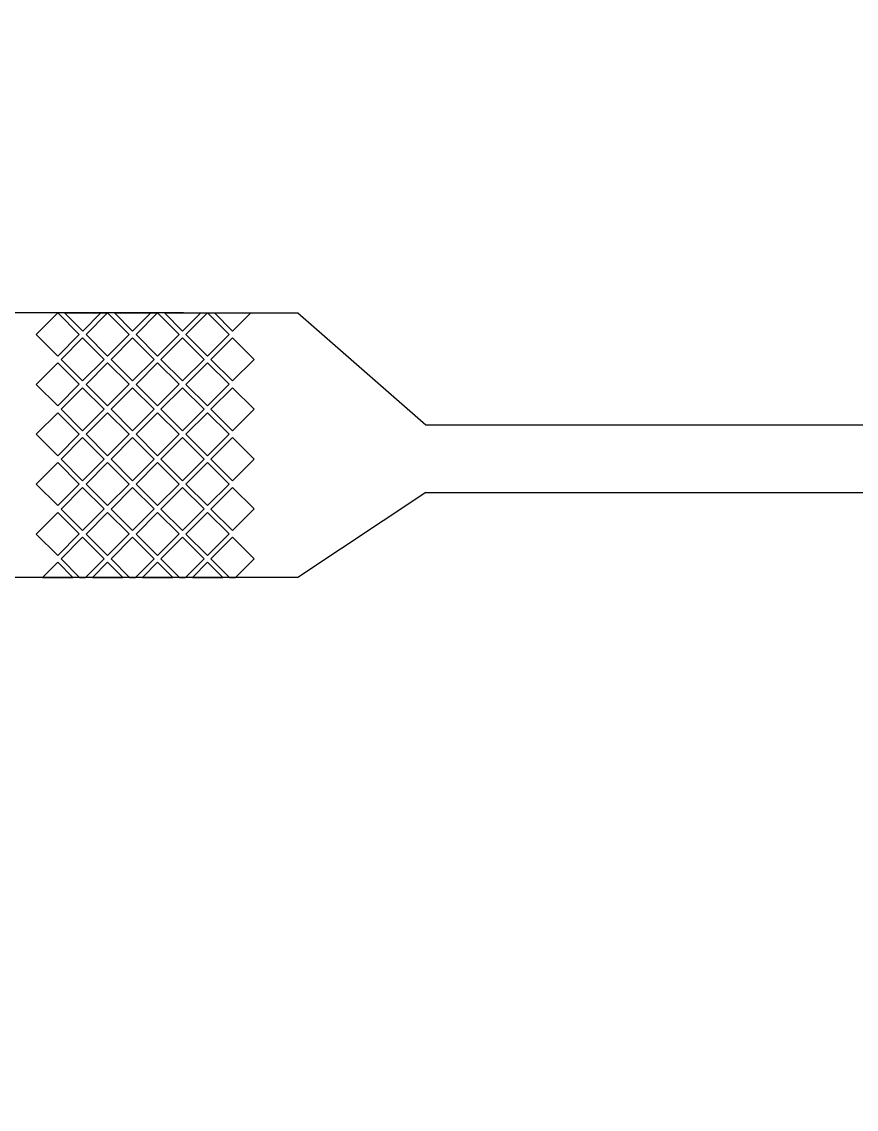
# Model space of a CAD drawing. Extents: x 1225654 to 1325654, y 924838 to 1022543.
# Drawn here: x 1269243 to 1271704, y 991271 to 994480 of the extents above; entities that cross this region are included whole.
import ezdxf

# ---------------------------------------------------------------- set-up
doc = ezdxf.new("R2010")
doc.units = 13

msp = doc.modelspace()

# ---------------------------------------------------------------- linework, layer by layer
for p, q in [((1269719.5, 993620.6), (1268977.5, 993620.6)), ((1269368.5, 993620.6), (1269475.8, 993620.6)), ((1269475.8, 993620.6), (1269495.8, 993620.6)), ((1269515.8, 993620.6), (1269623.2, 993620.6)), ((1269623.2, 993620.6), (1269643.2, 993620.6)), ((1269663.2, 993620.6), (1269770.6, 993620.6)), ((1269719.5, 993620.6), (1270056.9, 993620.6)), ((1269770.6, 993620.6), (1269790.6, 993620.6)), ((1269810.6, 993620.6), (1269918, 993620.6)), ((1270056.9, 993620.6), (1270434.1, 993291)), ((1270434.1, 993291), (1270670.1, 993291)), ((1270670.1, 993291), (1274120, 993291)), ((1270434.1, 993091), (1270056.9, 992840.4)), ((1270434.1, 993091), (1270670.1, 993091)), ((1270670.1, 993091), (1274100, 993091)), ((1270056.9, 992840.4), (1268919.4, 992840.4)), ((1269303.8, 992840.4), (1269393.1, 992840.4)), ((1269413.3, 992840.4), (1269430.9, 992840.4)), ((1269451.2, 992840.4), (1269540.5, 992840.4)), ((1269560.6, 992840.4), (1269578.3, 992840.4)), ((1269598.6, 992840.4), (1269687.9, 992840.4)), ((1269708, 992840.4), (1269725.7, 992840.4)), ((1269746, 992840.4), (1269835.2, 992840.4)), ((1269855.4, 992840.4), (1269873, 992840.4))]:
    msp.add_line(p, q)
msp.add_lwpolyline([(1260678.3, 924838.4), (1290630.1, 924838.4, 6.524121)], format="xyb", close=True)
msp.add_lwpolyline([(1260678.3, 924838.4), (1290630.1, 924838.4, 6.524121)], format="xyb", close=True)
for points in [[(1269348.5, 993493.5), (1269412.2, 993557.2), (1269348.5, 993620.6), (1269284.8, 993556.9), (1269348.5, 993493.5), (1269348.5, 993493.5)], [(1269495.8, 993493.5), (1269559.6, 993557.2), (1269495.8, 993620.6), (1269432.2, 993556.9), (1269495.8, 993493.5), (1269495.8, 993493.5)], [(1269643.2, 993493.5), (1269706.9, 993557.2), (1269643.2, 993620.6), (1269579.6, 993556.9), (1269643.2, 993493.5), (1269643.2, 993493.5)], [(1269790.6, 993493.5), (1269854.3, 993557.2), (1269790.6, 993620.6), (1269726.9, 993556.9), (1269790.6, 993493.5), (1269790.6, 993493.5)], [(1269422.1, 993420.1), (1269485.8, 993483.7), (1269422.1, 993547.2), (1269358.4, 993483.5), (1269422.1, 993420.1), (1269422.1, 993420.1)], [(1269569.5, 993420.1), (1269633.2, 993483.7), (1269569.5, 993547.2), (1269505.8, 993483.5), (1269569.5, 993420.1), (1269569.5, 993420.1)], [(1269716.9, 993420.1), (1269780.6, 993483.7), (1269716.9, 993547.2), (1269653.2, 993483.5), (1269716.9, 993420.1), (1269716.9, 993420.1)], [(1269864.2, 993420.1), (1269928, 993483.7), (1269864.2, 993547.2), (1269800.6, 993483.5), (1269864.2, 993420.1), (1269864.2, 993420.1)], [(1269348.5, 993346.4), (1269412.2, 993410.1), (1269348.5, 993473.5), (1269284.8, 993409.8), (1269348.5, 993346.4), (1269348.5, 993346.4)], [(1269495.8, 993346.4), (1269559.6, 993410.1), (1269495.8, 993473.5), (1269432.2, 993409.8), (1269495.8, 993346.4), (1269495.8, 993346.4)], [(1269643.2, 993346.4), (1269706.9, 993410.1), (1269643.2, 993473.5), (1269579.6, 993409.8), (1269643.2, 993346.4), (1269643.2, 993346.4)], [(1269790.6, 993346.4), (1269854.3, 993410.1), (1269790.6, 993473.5), (1269726.9, 993409.8), (1269790.6, 993346.4), (1269790.6, 993346.4)], [(1269422.1, 993272.9), (1269485.8, 993336.6), (1269422.1, 993400.1), (1269358.4, 993336.4), (1269422.1, 993272.9), (1269422.1, 993272.9)], [(1269569.5, 993272.9), (1269633.2, 993336.6), (1269569.5, 993400.1), (1269505.8, 993336.4), (1269569.5, 993272.9), (1269569.5, 993272.9)], [(1269716.9, 993272.9), (1269780.6, 993336.6), (1269716.9, 993400.1), (1269653.2, 993336.4), (1269716.9, 993272.9), (1269716.9, 993272.9)], [(1269864.2, 993272.9), (1269928, 993336.6), (1269864.2, 993400.1), (1269800.6, 993336.4), (1269864.2, 993272.9), (1269864.2, 993272.9)], [(1269348.5, 993199.3), (1269412.2, 993262.9), (1269348.5, 993326.4), (1269284.8, 993262.7), (1269348.5, 993199.3), (1269348.5, 993199.3)], [(1269495.8, 993199.3), (1269559.6, 993262.9), (1269495.8, 993326.4), (1269432.2, 993262.7), (1269495.8, 993199.3), (1269495.8, 993199.3)], [(1269643.2, 993199.3), (1269706.9, 993262.9), (1269643.2, 993326.4), (1269579.6, 993262.7), (1269643.2, 993199.3), (1269643.2, 993199.3)], [(1269790.6, 993199.3), (1269854.3, 993262.9), (1269790.6, 993326.4), (1269726.9, 993262.7), (1269790.6, 993199.3), (1269790.6, 993199.3)], [(1269422.1, 993125.8), (1269485.8, 993189.5), (1269422.1, 993252.9), (1269358.4, 993189.3), (1269422.1, 993125.8), (1269422.1, 993125.8)], [(1269569.5, 993125.8), (1269633.2, 993189.5), (1269569.5, 993252.9), (1269505.8, 993189.3), (1269569.5, 993125.8), (1269569.5, 993125.8)], [(1269716.9, 993125.8), (1269780.6, 993189.5), (1269716.9, 993252.9), (1269653.2, 993189.3), (1269716.9, 993125.8), (1269716.9, 993125.8)], [(1269864.2, 993125.8), (1269928, 993189.5), (1269864.2, 993252.9), (1269800.6, 993189.3), (1269864.2, 993125.8), (1269864.2, 993125.8)], [(1269348.5, 993052.2), (1269412.2, 993115.8), (1269348.5, 993179.3), (1269284.8, 993115.6), (1269348.5, 993052.2), (1269348.5, 993052.2)], [(1269495.8, 993052.2), (1269559.6, 993115.8), (1269495.8, 993179.3), (1269432.2, 993115.6), (1269495.8, 993052.2), (1269495.8, 993052.2)], [(1269643.2, 993052.2), (1269706.9, 993115.8), (1269643.2, 993179.3), (1269579.6, 993115.6), (1269643.2, 993052.2), (1269643.2, 993052.2)], [(1269790.6, 993052.2), (1269854.3, 993115.8), (1269790.6, 993179.3), (1269726.9, 993115.6), (1269790.6, 993052.2), (1269790.6, 993052.2)], [(1269422.1, 992978.7), (1269485.8, 993042.4), (1269422.1, 993105.8), (1269358.4, 993042.2), (1269422.1, 992978.7), (1269422.1, 992978.7)], [(1269569.5, 992978.7), (1269633.2, 993042.4), (1269569.5, 993105.8), (1269505.8, 993042.2), (1269569.5, 992978.7), (1269569.5, 992978.7)], [(1269716.9, 992978.7), (1269780.6, 993042.4), (1269716.9, 993105.8), (1269653.2, 993042.2), (1269716.9, 992978.7), (1269716.9, 992978.7)], [(1269864.2, 992978.7), (1269928, 993042.4), (1269864.2, 993105.8), (1269800.6, 993042.2), (1269864.2, 992978.7), (1269864.2, 992978.7)], [(1269348.5, 992905.1), (1269412.2, 992968.7), (1269348.5, 993032.2), (1269284.8, 992968.5), (1269348.5, 992905.1), (1269348.5, 992905.1)], [(1269495.8, 992905.1), (1269559.6, 992968.7), (1269495.8, 993032.2), (1269432.2, 992968.5), (1269495.8, 992905.1), (1269495.8, 992905.1)], [(1269643.2, 992905.1), (1269706.9, 992968.7), (1269643.2, 993032.2), (1269579.6, 992968.5), (1269643.2, 992905.1), (1269643.2, 992905.1)], [(1269790.6, 992905.1), (1269854.3, 992968.7), (1269790.6, 993032.2), (1269726.9, 992968.5), (1269790.6, 992905.1), (1269790.6, 992905.1)]]:
    msp.add_lwpolyline(points, close=True)
for points in [[(1269368.5, 993620.6), (1269422.2, 993567), (1269475.8, 993620.6)], [(1269515.8, 993620.6), (1269569.6, 993567), (1269623.2, 993620.6)], [(1269663.2, 993620.6), (1269717, 993567), (1269770.6, 993620.6)], [(1269810.6, 993620.6), (1269864.4, 993567), (1269918, 993620.6)], [(1269430.9, 992840.4), (1269485.8, 992895.3), (1269422.1, 992958.7), (1269358.4, 992895.1), (1269413.3, 992840.4)], [(1269578.3, 992840.4), (1269633.2, 992895.3), (1269569.5, 992958.7), (1269505.8, 992895.1), (1269560.6, 992840.4)], [(1269725.7, 992840.4), (1269780.6, 992895.3), (1269716.9, 992958.7), (1269653.2, 992895.1), (1269708, 992840.4)], [(1269873, 992840.4), (1269928, 992895.3), (1269864.2, 992958.7), (1269800.6, 992895.1), (1269855.4, 992840.4)], [(1269303.8, 992840.4), (1269348.5, 992885.1), (1269393.1, 992840.4)], [(1269451.2, 992840.4), (1269495.8, 992885.1), (1269540.5, 992840.4)], [(1269598.6, 992840.4), (1269643.2, 992885.1), (1269687.9, 992840.4)], [(1269746, 992840.4), (1269790.6, 992885.1), (1269835.2, 992840.4)]]:
    msp.add_lwpolyline(points)

doc.saveas('drawing.dxf')
